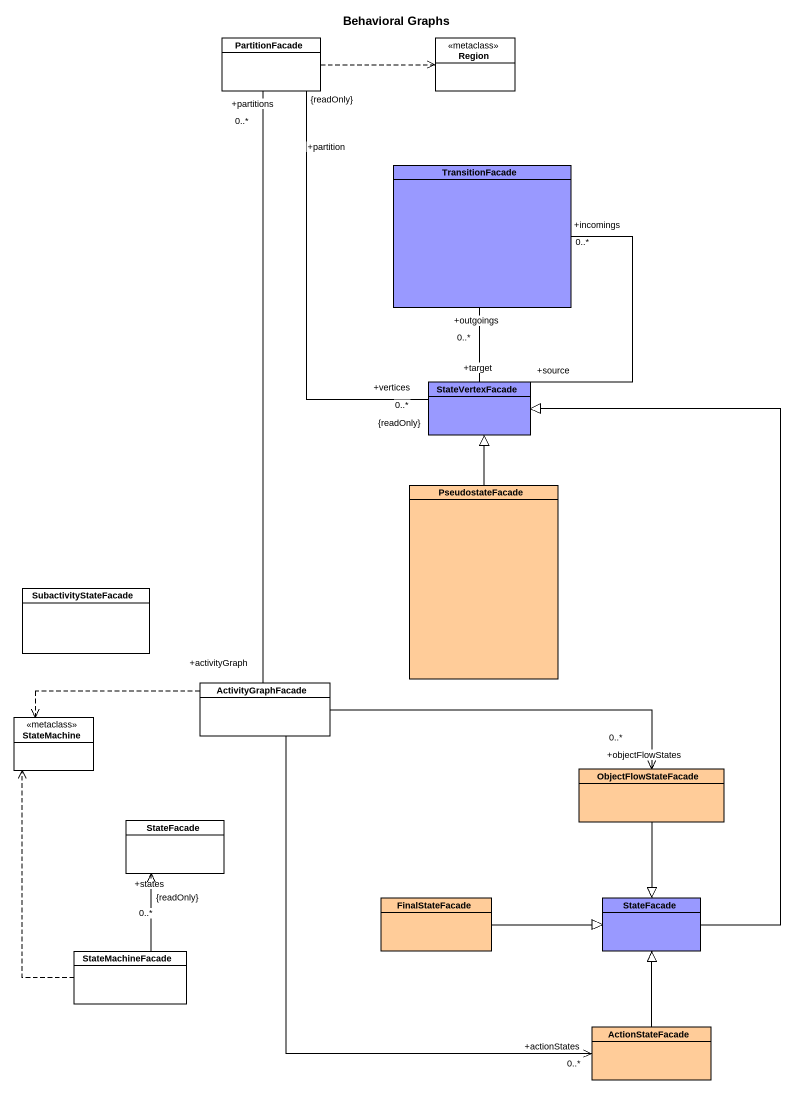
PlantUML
@startuml
title Behavioral Graphs
hide circle
hide empty members
class PartitionFacade
class Region <<metaclass>>
class TransitionFacade #9999FF
class StateVertexFacade #9999FF
class PseudostateFacade #FFCC99
class SubactivityStateFacade
class ActivityGraphFacade
class StateMachine <<metaclass>>
class ObjectFlowStateFacade #FFCC99
class StateFacade
class FinalStateFacade #FFCC99
class "StateFacade" as StateFacade_2 #9999FF
class StateMachineFacade
class ActionStateFacade #FFCC99
PartitionFacade .right.> Region
PartitionFacade "+partition\n{readOnly}" -- "+vertices\n0..*\n{readOnly}" StateVertexFacade
StateVertexFacade "+source" -up- "+incomings\n0..*" TransitionFacade
StateVertexFacade "+target" -up- "+outgoings\n0..*" TransitionFacade
PseudostateFacade -up-|> StateVertexFacade
ActivityGraphFacade "+activityGraph" -up- "+partitions\n0..*" PartitionFacade
ActivityGraphFacade .left.> StateMachine
ActivityGraphFacade -right-> "+objectFlowStates\n0..*" ObjectFlowStateFacade
ObjectFlowStateFacade --|> StateFacade_2
FinalStateFacade -right-|> StateFacade_2
StateFacade_2 -up-|> StateVertexFacade
StateMachineFacade .up.> StateMachine
StateMachineFacade -up-> "+states\n0..*\n{readOnly}" StateFacade
ActionStateFacade "+actionStates\n0..*" <-up- ActivityGraphFacade
ActionStateFacade -up-|> StateFacade_2
@enduml
